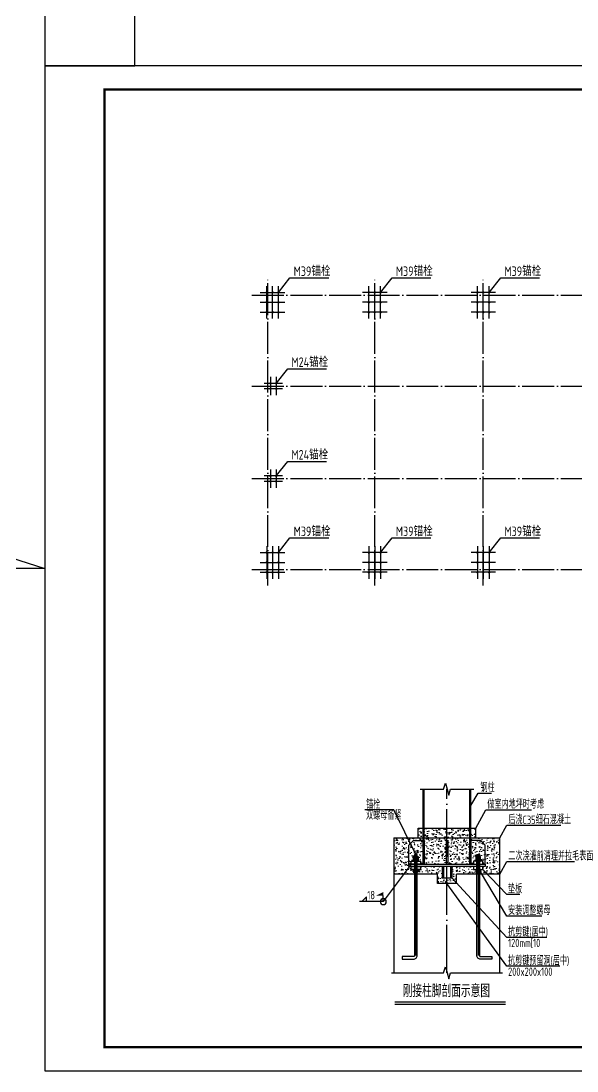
# Model space of a CAD drawing. Extents: x 9834882 to 10005569, y 1691670 to 2510806.
# Drawn here: x 9892635 to 9927462, y 2204169 to 2269969 of the extents above; entities that cross this region are included whole.
import ezdxf

# ---------------------------------------------------------------- set-up
doc = ezdxf.new("R2010")
doc.units = 0
doc.header["$LTSCALE"] = 1000
doc.header["$MEASUREMENT"] = 0
doc.linetypes.add('DOTE', pattern=[2.42, 2, -0.2, 0.02, -0.2])
doc.layers.get('0').update_dxf_attribs({"linetype": 'CONTINUOUS'})
for name, color, linetype in [('10', 7, 'CONTINUOUS'), ('11', 3, 'CONTINUOUS'), ('116', 1, 'CONTINUOUS'), ('14', 142, 'CONTINUOUS'), ('BOLT', 3, 'CONTINUOUS'), ('DIM_SYMB', 3, 'CONTINUOUS'), ('DOTE', 8, 'DOTE'), ('PUB_TITLE', 4, 'CONTINUOUS'), ('一般文字', 6, 'CONTINUOUS'), ('加强板', 3, 'CONTINUOUS'), ('填满-深', 8, 'CONTINUOUS'), ('焊缝标注', 6, 'CONTINUOUS'), ('独立基础', 2, 'CONTINUOUS')]:
    doc.layers.add(name, color=color, linetype=linetype)
doc.layers.add('HATCH', color=9, linetype='CONTINUOUS', lineweight=9)
doc.styles.add('_HZTXT', font='atssdeng.shx', dxfattribs={"width": 0.8, "bigfont": 'atssdchn.shx'})
doc.styles.add('TSSD', font='tssdeng.shx', dxfattribs={"width": 0.65, "bigfont": 'tssdchn.shx'})
doc.styles.add('TSSD_REIN', font='atssdeng.shx', dxfattribs={"width": 0.7, "bigfont": 'atssdchn.shx'})
pattern_1 = [(10, (7369831.1, 1887585.653), (-5.426506, 30.775242), [])]

# ---------------------------------------------------------------- blocks, each defined once
blk = doc.blocks.new('GJZJ0529')
at = {"layer": 'HATCH', "ltscale": 1000}
h = blk.add_hatch(dxfattribs=at)
h.set_pattern_fill('混凝土', color=256, scale=50, style=0)
h.set_pattern_definition([(50, (14030.83, -95.17), (358.630091, -31.376067), [37.5, -412.5]), (355, (14030.83, -95.17), (-69.375667, 376.096067), [30, -330]), (100.4514, (14060.7, -97.78), (289.254691, 344.719771), [31.870095, -350.571056]), (46.1842, (14030.83, 4.83), (533.620524, -82.759507), [56.25, -618.75]), (96.6356, (14075.3, -2.06), (467.331353, 487.058935), [47.805144, -525.8565]), (351.1842, (14030.8, 4.83), (467.330973, 487.0593), [45, -495]), (21, (14080.83, -20.17), (298.453526, -201.309445), [37.5, -412.5]), (326, (14080.83, -20.17), (121.657666, 362.575023), [30, -330]), (71.4514, (14105.7, -36.94), (420.111314, 161.265248), [31.870095, -350.571056]), (37.5, (14030.83, -95.17), (6.0799277, 166.446927), [0, -326, 0, -335, 0, -331.25]), (7.5, (14030.83, -95.17), (131.5347687, 197.205856), [0, -191, 0, -318.5, 0, -126.25]), (327.5, (13919.33, -95.17), (266.911218, -11.2774359), [0, -125, 0, -390, 0, -517.5]), (317.5, (13869.33, -95.17), (291.593085, 50.052491), [0, -162.5, 0, -259, 0, -367.5])])
h.paths.add_polyline_path([(7462797, 1870322), (7462797, 1870722), (7461845, 1870722), (7461845, 1870322)])
h.paths.add_polyline_path([(7461797, 1870722), (7461597, 1870722), (7461597, 1870322), (7461797, 1870322)])
h.paths.add_polyline_path([(7463749, 1870322), (7463749, 1870722), (7462797, 1870722), (7462797, 1870322)])
h.paths.add_polyline_path([(7463797, 1870322), (7463997, 1870322), (7463997, 1870722), (7463797, 1870722)])
h = blk.add_hatch(dxfattribs=at)
h.set_pattern_fill('混凝土', color=256, scale=50, style=0)
h.set_pattern_definition([(50, (0, 0), (358.630091, -31.376067), [37.5, -412.5]), (355, (0, 0), (-69.375667, 376.096067), [30, -330]), (100.4514, (29.9, -2.6), (289.254691, 344.719771), [31.870095, -350.571056]), (46.1842, (0, 100), (533.620524, -82.759507), [56.25, -618.75]), (96.6356, (44.47, 93.1), (467.331353, 487.058935), [47.805144, -525.8565]), (351.1842, (0, 100), (467.330973, 487.0593), [45, -495]), (21, (50, 75), (298.453526, -201.309445), [37.5, -412.5]), (326, (50, 75), (121.657666, 362.575023), [30, -330]), (71.4514, (74.87, 58.22), (420.111314, 161.265248), [31.870095, -350.571056]), (37.5, (0, 0), (6.0799277, 166.446927), [0, -326, 0, -335, 0, -331.25]), (7.5, (0, 0), (131.5347687, 197.205856), [0, -191, 0, -318.5, 0, -126.25]), (327.5, (-111.5, 0), (266.911218, -11.2774359), [0, -125, 0, -390, 0, -517.5]), (317.5, (-161.5, 0), (291.593085, 50.052491), [0, -162.5, 0, -259, 0, -367.5])])
h.paths.add_polyline_path([(7463797, 1869290), (7463855, 1869232, 0.168207), (7463897, 1869302), (7463897, 1869335), (7463997, 1869335), (7463997, 1869435), (7463997, 1869535), (7464041, 1869535), (7464041, 1869622), (7464154, 1869622), (7464154, 1869535), (7464197, 1869535), (7464197, 1869435), (7464197, 1869335), (7464297, 1869335), (7464297, 1869302, 0.262974), (7464379, 1869210), (7464397, 1869210), (7464397, 1870010), (7464197, 1870210), (7463797, 1870210)], flags=17)
h.paths.add_polyline_path([(7461797, 1870210), (7461397, 1870210), (7461271, 1870083), (7461497, 1869622), (7461554, 1869622), (7461554, 1869535), (7461597, 1869535), (7461597, 1869435), (7461597, 1869335), (7461697, 1869335), (7461697, 1869302, 0.168207), (7461740, 1869232), (7461797, 1869290)], flags=17)
h.paths.add_polyline_path([(7461197, 1869210), (7461216, 1869210, 0.262974), (7461297, 1869302), (7461297, 1869335), (7461397, 1869335), (7461397, 1869435), (7461397, 1869535), (7461441, 1869535), (7461441, 1869622), (7461497, 1869622), (7461271, 1870083), (7461197, 1870010)], flags=17)
h.paths.add_polyline_path([(7464997, 1870322), (7461154, 1870322), (7461271, 1870083), (7461397, 1870210), (7461797, 1870210), (7461837, 1870210), (7461837, 1869210), (7462769, 1869210), (7462769, 1870210), (7462825, 1870210), (7462825, 1869210), (7463757, 1869210), (7463757, 1870210), (7463797, 1870210), (7464197, 1870210), (7464397, 1870010), (7464397, 1869210), (7464397, 1869122), (7464297, 1869122), (7464297, 1868997), (7464483, 1868802), (7464997, 1868802)])
h.paths.add_polyline_path([(7461197, 1870010), (7461271, 1870083), (7461154, 1870322), (7460597, 1870322), (7460597, 1868802), (7460994, 1868802), (7461232, 1869122), (7461197, 1869122), (7461197, 1869210)])
h.paths.add_polyline_path([(7462397, 1868802), (7462397, 1868402), (7463197, 1868402), (7463197, 1868425), (7462997, 1868642), (7462597, 1868642), (7462597, 1869122), (7461697, 1869122), (7461697, 1868997), (7461597, 1868997), (7461597, 1868897), (7461554, 1868897), (7461554, 1868802)])
h.paths.add_polyline_path([(7461297, 1868997), (7461297, 1869122), (7461232, 1869122), (7460994, 1868802), (7461441, 1868802), (7461441, 1868897), (7461397, 1868897), (7461397, 1868997)])
h.paths.add_polyline_path([(7462997, 1869122), (7462997, 1868642), (7463197, 1868425), (7463197, 1868802), (7464041, 1868802), (7464041, 1868897), (7463997, 1868897), (7463997, 1868997), (7463897, 1868997), (7463897, 1869122)])
h.paths.add_polyline_path([(7464297, 1868997), (7464197, 1868997), (7464197, 1868897), (7464254, 1868802), (7464483, 1868802)], flags=17)
at = {"layer": '填满-深', "ltscale": 1000}
h = blk.add_hatch(dxfattribs=at)
h.set_pattern_fill('_USER', color=256, scale=31.25, angle=10, style=0, pattern_type=0)
h.set_pattern_definition(pattern_1)
h.paths.add_polyline_path([(7461554, 1869622), (7461441, 1869622), (7461441, 1868802), (7461554, 1868802)])
h = blk.add_hatch(dxfattribs=at)
h.set_pattern_fill('_USER', color=256, scale=31.25, angle=10, style=0, pattern_type=0)
h.set_pattern_definition(pattern_1)
h.paths.add_polyline_path([(7464041, 1869622), (7464154, 1869622), (7464154, 1868802), (7464041, 1868802)])
at = {"layer": '填满-深'}
h = blk.add_hatch(color=256, dxfattribs=at)
edge = h.paths.add_edge_path()
edge.add_ellipse((7461175, 1869328), major_axis=(-103, 71), ratio=1, start_angle=143.9763, end_angle=202.911, ccw=False)
edge.add_line((7461216, 1869210), (7461297, 1869210))
edge.add_line((7461297, 1869210), (7461297, 1869302))
h = blk.add_hatch(color=256, dxfattribs=at)
edge = h.paths.add_edge_path()
edge.add_ellipse((7461820, 1869328), major_axis=(103, 71), ratio=1, start_angle=157.089, end_angle=216.0237)
edge.add_line((7461779, 1869210), (7461697, 1869210))
edge.add_line((7461697, 1869210), (7461697, 1869302))
h = blk.add_hatch(color=256, dxfattribs=at)
edge = h.paths.add_edge_path()
edge.add_ellipse((7463775, 1869328), major_axis=(-103, 71), ratio=1, start_angle=143.9763, end_angle=202.911, ccw=False)
edge.add_line((7463816, 1869210), (7463897, 1869210))
edge.add_line((7463897, 1869210), (7463897, 1869302))
h = blk.add_hatch(color=256, dxfattribs=at)
edge = h.paths.add_edge_path()
edge.add_ellipse((7464420, 1869328), major_axis=(103, 71), ratio=1, start_angle=157.089, end_angle=216.0237)
edge.add_line((7464379, 1869210), (7464297, 1869210))
edge.add_line((7464297, 1869210), (7464297, 1869302))
at = {"layer": '11'}
for p, q in [((7461797, 1870210, -1178), (7461797, 1872347, -1186)), ((7461845, 1869210, -1178), (7461845, 1872347, -1186)), ((7463749, 1869210, -1178), (7463749, 1872347, -1186)), ((7463797, 1870210, -1178), (7463797, 1872347, -1186))]:
    blk.add_line(p, q, dxfattribs=at)
at = {"layer": '116'}
for p, q in [((7462597, 1869122, -1178), (7462597, 1868642, -1178)), ((7462657, 1869122, -1178), (7462657, 1868642, -1178)), ((7462937, 1869122, -1178), (7462937, 1868642, -1178)), ((7462997, 1869122, -1178), (7462997, 1868642, -1178)), ((7462597, 1868642, -1178), (7462997, 1868642, -1178))]:
    blk.add_line(p, q, dxfattribs=at)
at = {"layer": '14'}
for p, q in [((7461197, 1870010, -1178), (7461397, 1870210, -1178)), ((7461397, 1870210, -1178), (7461797, 1870210, -1178)), ((7461797, 1870210, -1178), (7461797, 1869290, -1178)), ((7461797, 1869210, -1178), (7461797, 1870210, -1178)), ((7461797, 1870210, -1178), (7461837, 1870210, -1178)), ((7461837, 1870210, -1178), (7461837, 1869210, -1178)), ((7462769, 1870210, -1178), (7462769, 1869210, -1178)), ((7462769, 1870210, -1178), (7462825, 1870210, -1178)), ((7462825, 1870210, -1178), (7462825, 1869210, -1178)), ((7463757, 1869210, -1178), (7463757, 1870210, -1178)), ((7463757, 1870210, -1178), (7463797, 1870210, -1178)), ((7463797, 1870210, -1178), (7463797, 1869290, -1178)), ((7463797, 1870210, -1178), (7463797, 1869210, -1178)), ((7464197, 1870210, -1178), (7463797, 1870210, -1178)), ((7464397, 1870010, -1178), (7464197, 1870210, -1178)), ((7461197, 1869210, -1178), (7461197, 1870010, -1178)), ((7462825, 1870010, -1178), (7462769, 1870010, -1178)), ((7464397, 1869210, -1178), (7464397, 1870010, -1178)), ((7461197, 1869210, -1178), (7464397, 1869210, -1178)), ((7461717, 1869210, -1178), (7461197, 1869210, -1178)), ((7461197, 1869122, -1178), (7461197, 1869210, -1178)), ((7461797, 1869290, -1178), (7461740, 1869232, -1178)), ((7461837, 1869210, -1178), (7461797, 1869210, -1178)), ((7463797, 1869210, -1178), (7463757, 1869210, -1178)), ((7463797, 1869290, -1178), (7463855, 1869232, -1178)), ((7463877, 1869210, -1178), (7464397, 1869210, -1178)), ((7464397, 1869210, -1178), (7464397, 1869122, -1178)), ((7464397, 1869122, -1178), (7461197, 1869122, -1178))]:
    blk.add_line(p, q, dxfattribs=at)
at = {"layer": 'BOLT', "elevation": -1178}
for points in [[(7461441, 1869622), (7461441, 1865391, -0.414214), (7461410, 1865360), (7460929, 1865360), (7460929, 1865247), (7461397, 1865247, 0.414214), (7461554, 1865403), (7461554, 1869622), (7461441, 1869622)], [(7464154, 1869622), (7464154, 1865391, 0.414214), (7464185, 1865360), (7464666, 1865360), (7464666, 1865247), (7464197, 1865247, -0.414214), (7464041, 1865403), (7464041, 1869622), (7464154, 1869622)]]:
    blk.add_lwpolyline(points, format="xyb", dxfattribs=at)
at = {"layer": 'DIM_SYMB'}
for points, elevation in [([(7461682, 1872347), (7462647, 1872347), (7462728, 1872600), (7462867, 1872093), (7462947, 1872347), (7463913, 1872347)], -1186), ([(7460482, 1864680), (7462647, 1864680), (7462728, 1864933), (7462867, 1864426), (7462947, 1864680), (7465113, 1864680)], -1178)]:
    blk.add_lwpolyline(points, dxfattribs=dict(at, elevation=elevation))
at = {"layer": 'DOTE'}
blk.add_line((7462797, 1864680, -1178), (7462797, 1872347, -1186), dxfattribs=at)
at = {"layer": 'DOTE', "linetype": 'Continuous'}
for p, q in [((7461497, 1869622, -1178), (7461497, 1865403, -1178)), ((7464097, 1869622, -1178), (7464097, 1865403, -1178))]:
    blk.add_line(p, q, dxfattribs=at)
at = {"layer": '一般文字', "color": 7}
for p, q in [((7463797, 1871663, -1186), (7464097, 1872183, -1186)), ((7464097, 1872183, -1186), (7464659, 1872183, -1186)), ((7460583, 1871483, -1178), (7459369, 1871483, -1178)), ((7461497, 1869622, -1178), (7460583, 1871483, -1178)), ((7463997, 1870722, -1186), (7464419, 1871488, -1186)), ((7464419, 1871488, -1186), (7466329, 1871488, -1186)), ((7464997, 1870322, -1186), (7465297, 1870842, -1186)), ((7465297, 1870842, -1186), (7467549, 1870842, -1186)), ((7464997, 1868802, -1178), (7465297, 1869322, -1178)), ((7465297, 1869322, -1178), (7468118, 1869322, -1178)), ((7465297, 1867049, -1178), (7464197, 1868897, -1178)), ((7465297, 1867949, -1178), (7464297, 1868997, -1178)), ((7465297, 1864949, -1178), (7462797, 1868402, -1182)), ((7465297, 1866149, -1178), (7462997, 1868642, -1178)), ((7465845, 1867949, -1178), (7465297, 1867949, -1178)), ((7466756, 1867049, -1178), (7465297, 1867049, -1178)), ((7466962, 1866149, -1178), (7465297, 1866149, -1178)), ((7467515, 1864949, -1178), (7465297, 1864949, -1178))]:
    blk.add_line(p, q, dxfattribs=at)
at = {"layer": '加强板', "elevation": -1178}
for points in [[(7461297, 1869335), (7461697, 1869335), (7461697, 1869210), (7461297, 1869210)], [(7461397, 1869535), (7461597, 1869535), (7461597, 1869435), (7461397, 1869435)], [(7461397, 1869435), (7461597, 1869435), (7461597, 1869335), (7461397, 1869335)], [(7464297, 1869335), (7463897, 1869335), (7463897, 1869210), (7464297, 1869210)], [(7464197, 1869535), (7463997, 1869535), (7463997, 1869435), (7464197, 1869435)], [(7464197, 1869435), (7463997, 1869435), (7463997, 1869335), (7464197, 1869335)], [(7461297, 1869122), (7461697, 1869122), (7461697, 1868997), (7461297, 1868997)], [(7461397, 1868997), (7461597, 1868997), (7461597, 1868897), (7461397, 1868897)], [(7464297, 1869122), (7463897, 1869122), (7463897, 1868997), (7464297, 1868997)], [(7464197, 1868997), (7463997, 1868997), (7463997, 1868897), (7464197, 1868897)]]:
    blk.add_lwpolyline(points, close=True, dxfattribs=at)
at = {"layer": '填满-深', "ltscale": 1000}
blk.add_line((7461554, 1868802, -1178), (7461441, 1868802, -1178), dxfattribs=at)
at = {"layer": '填满-深'}
for centre, start, end in [((7461175, 1869328, -1178), 289.1303, 348.0651), ((7461820, 1869328, -1178), 191.9349, 250.8697), ((7463775, 1869328, -1178), 289.1303, 348.0651), ((7464420, 1869328, -1178), 191.9349, 250.8697)]:
    blk.add_arc(centre, 125, start, end, dxfattribs=at)
at = {"layer": '焊缝标注'}
for p, q in [((7461297, 1869210, -1178), (7460138, 1867651, -1178)), ((7459438, 1867851, -1178), (7459238, 1867651, -1178)), ((7459438, 1867651, -1178), (7459438, 1867851, -1178)), ((7460138, 1867651, -1178), (7460138, 1867901, -1178)), ((7460138, 1867651, -1178), (7459138, 1867651, -1178))]:
    blk.add_line(p, q, dxfattribs=at)
blk.add_arc((7460138, 1867651, -1178), 125, 45, 44.9772, dxfattribs=at)
for points in [[(7461297, 1869210, -1178), (7461226, 1869139, -1178), (7461250, 1869121, -1178)], [(7460138, 1867901, -1178), (7459838, 1867901, -1178), (7460138, 1868051, -1178)]]:
    blk.add_solid(points, dxfattribs=at)
at = {"layer": '独立基础'}
for p, q in [((7461597, 1870722, -1186), (7463997, 1870722, -1186)), ((7461597, 1870322, -1186), (7461597, 1870722, -1186)), ((7463997, 1870322, -1186), (7463997, 1870722, -1186)), ((7460597, 1864680, -1178), (7460597, 1870322, -1178)), ((7460597, 1870322, -1186), (7464997, 1870322, -1186)), ((7464997, 1864680, -1178), (7464997, 1870322, -1178)), ((7462397, 1868802, -1178), (7460597, 1868802, -1178)), ((7462397, 1868402, -1178), (7462397, 1868802, -1178)), ((7463197, 1868402, -1178), (7463197, 1868802, -1178)), ((7464997, 1868802, -1178), (7463197, 1868802, -1178)), ((7463197, 1868402, -1178), (7462397, 1868402, -1178))]:
    blk.add_line(p, q, dxfattribs=at)
at = {"layer": '一般文字', "color": 7, "style": 'TSSD_REIN', "width": 0.65}
for s, p in [('钢柱', (7464193, 1872233, -1186)), ('锚栓', (7459419, 1871533, -1178)), ('做室内地坪时考虑', (7464484, 1871538, -1186)), ('双螺母备紧', (7459419, 1871080, -1178)), ('后浇C35细石混凝土', (7465362, 1870892, -1186)), ('二次浇灌前清理并拉毛表面', (7465362, 1869372, -1178)), ('垫板', (7465347, 1867999, -1178)), ('安装调整螺母', (7465347, 1867099, -1178)), ('抗剪键(居中)', (7465347, 1866199, -1178)), ('120mm[10', (7465347, 1865749, -1178)), ('抗剪键预留洞(居中)', (7465347, 1864999, -1178)), ('200x200x100', (7465347, 1864549, -1178))]:
    blk.add_text(s, height=350, dxfattribs=at).set_placement(p)
at = {"layer": '焊缝标注', "style": 'TSSD', "width": 0.65}
blk.add_text('18', height=350, dxfattribs=at).set_placement((7459470, 1867751, -1178))

msp = doc.modelspace()

# ---------------------------------------------------------------- linework, layer by layer
at = {"layer": '10', "color": 1}
for p, q in [((9908023.9, 2251320.9), (9908023.9, 2253360.6)), ((9908393.8, 2251320.9), (9908393.8, 2253360.6)), ((9908763.6, 2251320.9), (9908763.6, 2253360.6)), ((9914424.1, 2251320.9), (9914424.1, 2253360.6)), ((9914793.9, 2251320.9), (9914793.9, 2253360.6)), ((9915163.8, 2251320.9), (9915163.8, 2253360.6)), ((9921224.1, 2251320.9), (9921224.1, 2253360.6)), ((9921593.9, 2251320.9), (9921593.9, 2253360.6)), ((9921963.8, 2251320.9), (9921963.8, 2253360.6)), ((9907623.9, 2252960.9), (9909163.6, 2252960.9)), ((9907623.9, 2252340.9), (9909163.6, 2252340.9)), ((9915563.8, 2252960.9), (9914024.1, 2252960.9)), ((9915563.8, 2252340.9), (9914024.1, 2252340.9)), ((9922363.8, 2252960.9), (9920824.1, 2252960.9)), ((9922363.8, 2252340.9), (9920824.1, 2252340.9)), ((9907623.9, 2251720.9), (9909163.6, 2251720.9)), ((9915563.8, 2251720.9), (9914024.1, 2251720.9)), ((9922363.8, 2251720.9), (9920824.1, 2251720.9)), ((9909023.6, 2247260.7), (9907863.9, 2247260.7)), ((9908263.9, 2247660.7), (9908263.9, 2246521.1)), ((9908623.6, 2247660.7), (9908623.6, 2246521.1)), ((9909023.6, 2246920.7), (9907863.9, 2246920.7)), ((9908263.9, 2241860.7), (9908263.9, 2240721.1)), ((9908623.6, 2241860.7), (9908623.6, 2240721.1)), ((9909023.6, 2241460.7), (9907863.9, 2241460.7)), ((9909023.6, 2241120.7), (9907863.9, 2241120.7)), ((9907623.9, 2236660.9), (9909163.6, 2236660.9)), ((9908023.9, 2237060.9), (9908023.9, 2235021.2)), ((9908393.8, 2237060.9), (9908393.8, 2235021.2)), ((9908763.6, 2237060.9), (9908763.6, 2235021.2)), ((9915563.8, 2236660.9), (9914024.1, 2236660.9)), ((9914424.1, 2237060.9), (9914424.1, 2235021.2)), ((9914793.9, 2237060.9), (9914793.9, 2235021.2)), ((9915163.8, 2237060.9), (9915163.8, 2235021.2)), ((9922363.8, 2236660.9), (9920824.1, 2236660.9)), ((9921224.1, 2237060.9), (9921224.1, 2235021.2)), ((9921593.9, 2237060.9), (9921593.9, 2235021.2)), ((9921963.8, 2237060.9), (9921963.8, 2235021.2)), ((9907623.9, 2236040.9), (9909163.6, 2236040.9)), ((9915563.8, 2236040.9), (9914024.1, 2236040.9)), ((9922363.8, 2236040.9), (9920824.1, 2236040.9)), ((9907623.9, 2235420.9), (9909163.6, 2235420.9)), ((9915563.8, 2235420.9), (9914024.1, 2235420.9)), ((9922363.8, 2235420.9), (9920824.1, 2235420.9))]:
    msp.add_line(p, q, dxfattribs=at)
at = {"layer": '10', "const_width": 75}
for points in [[(9908061.4, 2252960.9, 1), (9907986.4, 2252960.9, 1), (9908061.4, 2252960.9, 1)], [(9908431.3, 2252960.9, 1), (9908356.3, 2252960.9, 1), (9908431.3, 2252960.9, 1)], [(9908801.1, 2252960.9, 1), (9908726.1, 2252960.9, 1), (9908801.1, 2252960.9, 1)], [(9914386.6, 2252960.9, -1), (9914461.6, 2252960.9, -1), (9914386.6, 2252960.9, -1)], [(9914756.4, 2252960.9, -1), (9914831.4, 2252960.9, -1), (9914756.4, 2252960.9, -1)], [(9915126.3, 2252960.9, -1), (9915201.3, 2252960.9, -1), (9915126.3, 2252960.9, -1)], [(9921186.6, 2252960.9, -1), (9921261.6, 2252960.9, -1), (9921186.6, 2252960.9, -1)], [(9921556.4, 2252960.9, -1), (9921631.4, 2252960.9, -1), (9921556.4, 2252960.9, -1)], [(9921926.3, 2252960.9, -1), (9922001.3, 2252960.9, -1), (9921926.3, 2252960.9, -1)], [(9908061.4, 2252340.9, 1), (9907986.4, 2252340.9, 1), (9908061.4, 2252340.9, 1)], [(9908801.1, 2252340.9, 1), (9908726.1, 2252340.9, 1), (9908801.1, 2252340.9, 1)], [(9914386.6, 2252340.9, -1), (9914461.6, 2252340.9, -1), (9914386.6, 2252340.9, -1)], [(9915126.3, 2252340.9, -1), (9915201.3, 2252340.9, -1), (9915126.3, 2252340.9, -1)], [(9921186.6, 2252340.9, -1), (9921261.6, 2252340.9, -1), (9921186.6, 2252340.9, -1)], [(9921926.3, 2252340.9, -1), (9922001.3, 2252340.9, -1), (9921926.3, 2252340.9, -1)], [(9908061.4, 2251720.9, 1), (9907986.4, 2251720.9, 1), (9908061.4, 2251720.9, 1)], [(9908431.3, 2251720.9, 1), (9908356.3, 2251720.9, 1), (9908431.3, 2251720.9, 1)], [(9908801.1, 2251720.9, 1), (9908726.1, 2251720.9, 1), (9908801.1, 2251720.9, 1)], [(9914386.6, 2251720.9, -1), (9914461.6, 2251720.9, -1), (9914386.6, 2251720.9, -1)], [(9914756.4, 2251720.9, -1), (9914831.4, 2251720.9, -1), (9914756.4, 2251720.9, -1)], [(9915126.3, 2251720.9, -1), (9915201.3, 2251720.9, -1), (9915126.3, 2251720.9, -1)], [(9921186.6, 2251720.9, -1), (9921261.6, 2251720.9, -1), (9921186.6, 2251720.9, -1)], [(9921556.4, 2251720.9, -1), (9921631.4, 2251720.9, -1), (9921556.4, 2251720.9, -1)], [(9921926.3, 2251720.9, -1), (9922001.3, 2251720.9, -1), (9921926.3, 2251720.9, -1)], [(9908263.9, 2247223.2, 1), (9908263.9, 2247298.2, 1), (9908263.9, 2247223.2, 1)], [(9908623.6, 2247223.2, 1), (9908623.6, 2247298.2, 1), (9908623.6, 2247223.2, 1)], [(9908263.9, 2246883.2, 1), (9908263.9, 2246958.2, 1), (9908263.9, 2246883.2, 1)], [(9908623.6, 2246883.2, 1), (9908623.6, 2246958.2, 1), (9908623.6, 2246883.2, 1)], [(9908263.9, 2241423.2, 1), (9908263.9, 2241498.2, 1), (9908263.9, 2241423.2, 1)], [(9908263.9, 2241083.2, 1), (9908263.9, 2241158.2, 1), (9908263.9, 2241083.2, 1)], [(9908623.6, 2241423.2, 1), (9908623.6, 2241498.2, 1), (9908623.6, 2241423.2, 1)], [(9908623.6, 2241083.2, 1), (9908623.6, 2241158.2, 1), (9908623.6, 2241083.2, 1)], [(9908061.4, 2236660.9, -1), (9907986.4, 2236660.9, -1), (9908061.4, 2236660.9, -1)], [(9908431.3, 2236660.9, -1), (9908356.3, 2236660.9, -1), (9908431.3, 2236660.9, -1)], [(9908801.1, 2236660.9, -1), (9908726.1, 2236660.9, -1), (9908801.1, 2236660.9, -1)], [(9914386.6, 2236660.9, 1), (9914461.6, 2236660.9, 1), (9914386.6, 2236660.9, 1)], [(9914756.4, 2236660.9, 1), (9914831.4, 2236660.9, 1), (9914756.4, 2236660.9, 1)], [(9915126.3, 2236660.9, 1), (9915201.3, 2236660.9, 1), (9915126.3, 2236660.9, 1)], [(9921186.6, 2236660.9, 1), (9921261.6, 2236660.9, 1), (9921186.6, 2236660.9, 1)], [(9921556.4, 2236660.9, 1), (9921631.4, 2236660.9, 1), (9921556.4, 2236660.9, 1)], [(9921926.3, 2236660.9, 1), (9922001.3, 2236660.9, 1), (9921926.3, 2236660.9, 1)], [(9908061.4, 2236040.9, -1), (9907986.4, 2236040.9, -1), (9908061.4, 2236040.9, -1)], [(9908801.1, 2236040.9, -1), (9908726.1, 2236040.9, -1), (9908801.1, 2236040.9, -1)], [(9914386.6, 2236040.9, 1), (9914461.6, 2236040.9, 1), (9914386.6, 2236040.9, 1)], [(9915126.3, 2236040.9, 1), (9915201.3, 2236040.9, 1), (9915126.3, 2236040.9, 1)], [(9921186.6, 2236040.9, 1), (9921261.6, 2236040.9, 1), (9921186.6, 2236040.9, 1)], [(9921926.3, 2236040.9, 1), (9922001.3, 2236040.9, 1), (9921926.3, 2236040.9, 1)], [(9908061.4, 2235420.9, -1), (9907986.4, 2235420.9, -1), (9908061.4, 2235420.9, -1)], [(9908431.3, 2235420.9, -1), (9908356.3, 2235420.9, -1), (9908431.3, 2235420.9, -1)], [(9908801.1, 2235420.9, -1), (9908726.1, 2235420.9, -1), (9908801.1, 2235420.9, -1)], [(9914386.6, 2235420.9, 1), (9914461.6, 2235420.9, 1), (9914386.6, 2235420.9, 1)], [(9914756.4, 2235420.9, 1), (9914831.4, 2235420.9, 1), (9914756.4, 2235420.9, 1)], [(9915126.3, 2235420.9, 1), (9915201.3, 2235420.9, 1), (9915126.3, 2235420.9, 1)], [(9921186.6, 2235420.9, 1), (9921261.6, 2235420.9, 1), (9921186.6, 2235420.9, 1)], [(9921556.4, 2235420.9, 1), (9921631.4, 2235420.9, 1), (9921556.4, 2235420.9, 1)], [(9921926.3, 2235420.9, 1), (9922001.3, 2235420.9, 1), (9921926.3, 2235420.9, 1)]]:
    msp.add_lwpolyline(points, format="xyb", close=True, dxfattribs=at)
at = {"layer": 'DOTE'}
for p, q in [((9908093.9, 2234590.9), (9908093.9, 2253790.9)), ((9914793.9, 2234590.9), (9914793.9, 2253790.9)), ((9921593.9, 2234590.9), (9921593.9, 2253790.9)), ((9907093.9, 2252790.9), (9963293.9, 2252790.9)), ((9907093.9, 2247090.9), (9963293.9, 2247090.9)), ((9907093.9, 2241290.9), (9963293.9, 2241290.9)), ((9907093.9, 2235590.9), (9963293.9, 2235590.9))]:
    msp.add_line(p, q, dxfattribs=at)
at = {"layer": 'PUB_TITLE', "color": 1}
msp.add_lwpolyline([(9894118.6, 2267169.5), (9899762.1, 2267169.5), (9899762.1, 2273481.9), (9894118.6, 2273481.9)], close=True, dxfattribs=at)
at = {"layer": 'PUB_TITLE'}
msp.add_lwpolyline([(9894118.6, 2204169.5), (9983218.6, 2204169.5), (9983218.6, 2267169.5), (9894118.6, 2267169.5)], close=True, dxfattribs=at)
at = {"layer": 'PUB_TITLE', "const_width": 150}
msp.add_lwpolyline([(9897868.6, 2205669.5), (9981718.6, 2205669.5), (9981718.6, 2265669.5), (9897868.6, 2265669.5)], close=True, dxfattribs=at)
at = {"layer": 'PUB_TITLE', "color": 6}
msp.add_lwpolyline([(9885565.6, 2238402.2), (9894118.6, 2235669.5), (9834882.1, 2235669.5)], dxfattribs=at)
at = {"layer": '一般文字', "color": 2}
msp.add_line((9916045, 2208350), (9922986.9, 2208350), dxfattribs=at)
at = {"layer": '一般文字', "color": 5}
for points in [[(9908763.6, 2252960.9), (9909481.7, 2253874.5), (9911914.6, 2253874.5)], [(9915163.8, 2252960.9), (9915881.9, 2253874.5), (9918314.8, 2253874.5)], [(9921963.8, 2252960.9), (9922681.9, 2253874.5), (9925114.8, 2253874.5)], [(9908623.6, 2247260.7), (9909341.7, 2248174.3), (9911774.6, 2248174.3)], [(9908623.6, 2241460.7), (9909341.7, 2242374.3), (9911774.6, 2242374.3)], [(9908763.6, 2236660.9), (9909481.7, 2237574.5), (9911914.6, 2237574.5)], [(9915163.8, 2236660.9), (9915881.9, 2237574.5), (9918314.8, 2237574.5)], [(9921963.8, 2236660.9), (9922681.9, 2237574.5), (9925114.8, 2237574.5)]]:
    msp.add_lwpolyline(points, dxfattribs=at)
at = {"layer": '一般文字', "color": 2, "const_width": 81}
msp.add_lwpolyline([(9916045, 2208500.1), (9922986.9, 2208500.1)], dxfattribs=at)

# ---------------------------------------------------------------- block references
at = {"xscale": 1.5, "yscale": 1.5, "zscale": 1.5}
msp.add_blockref('GJZJ0529', (-1274876, -586693.3), dxfattribs=at)

# ---------------------------------------------------------------- texts
at = {"layer": '一般文字', "color": 5, "style": 'TSSD_REIN', "width": 0.8}
for s, p in [('M39锚栓', (9909717.5, 2253989.1)), ('M39锚栓', (9916117.7, 2253989.1)), ('M39锚栓', (9922917.7, 2253989.1)), ('M24锚栓', (9909577.5, 2248288.9)), ('M24锚栓', (9909577.5, 2242488.9)), ('M39锚栓', (9909717.5, 2237689.1)), ('M39锚栓', (9916117.7, 2237689.1)), ('M39锚栓', (9922917.7, 2237689.1))]:
    msp.add_text(s, height=600, dxfattribs=at).set_placement(p)
at = {"layer": '一般文字', "color": 2, "style": '_HZTXT', "width": 0.8}
msp.add_text('刚接柱脚剖面示意图', height=800, dxfattribs=at).set_placement((9916543.1, 2208794.8))

doc.saveas('drawing.dxf')
